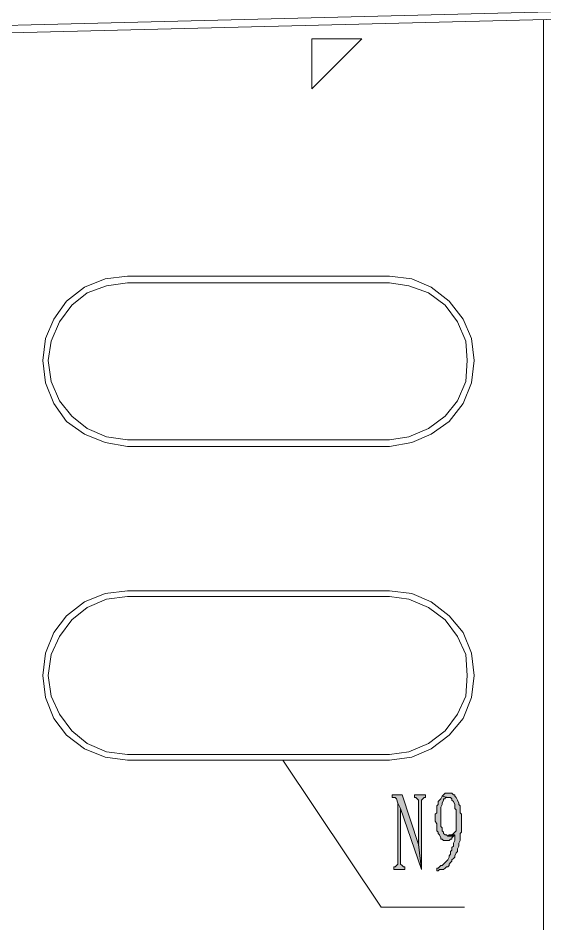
# Model space of a CAD drawing. Header units: millimetres. Extents: x 24 to 410, y 10 to 282.
# Drawn here: x 198.13 to 214.21, y 209.63 to 237.28 of the extents above; entities that cross this region are included whole.
import ezdxf

# ---------------------------------------------------------------- set-up
doc = ezdxf.new("R2010")
doc.units = ezdxf.units.MM

msp = doc.modelspace()

# ---------------------------------------------------------------- hatches: boundary and pattern name
h = msp.add_hatch(color=256)
h.dxf.hatch_style = 2
h.paths.add_polyline_path([(209.846333, 213.571667), (209.55, 213.571667), (209.55, 213.487), (209.634667, 213.487), (209.677, 213.444667), (209.719333, 213.317667), (209.804, 213.148333), (210.439, 211.285667), (210.354333, 212.047667)])
h = msp.add_hatch(color=256)
h.dxf.hatch_style = 2
h.paths.add_polyline_path([(210.566, 213.571667), (210.227333, 213.571667), (210.227333, 213.487), (210.269667, 213.487), (210.312, 213.444667), (210.354333, 213.402333), (210.354333, 212.047667), (210.439, 211.285667), (210.439, 213.402333), (210.481333, 213.444667), (210.523667, 213.487), (210.566, 213.487)])
h = msp.add_hatch(color=256)
h.dxf.hatch_style = 2
h.paths.add_polyline_path([(211.074, 213.529333), (211.031667, 213.444667), (210.989333, 213.402333), (210.947, 213.36), (210.947, 213.275333), (210.904667, 213.233), (210.904667, 213.021333), (210.862333, 212.979), (210.862333, 212.767333), (210.904667, 212.682667), (210.904667, 212.471), (210.947, 212.428667), (210.947, 212.386333), (210.989333, 212.344), (211.031667, 212.259333), (211.031667, 212.217), (211.074, 212.217), (211.116333, 212.174667), (211.201, 212.174667), (211.243333, 212.174667), (211.285667, 212.174667), (211.328, 212.217), (211.370333, 212.217), (211.370333, 212.259333), (211.412667, 212.301667), (211.243333, 212.301667), (211.201, 212.344), (211.158667, 212.344), (211.116333, 212.386333), (211.116333, 212.428667), (211.074, 212.471), (211.074, 212.555667), (211.031667, 212.598), (211.031667, 213.190667), (211.074, 213.275333), (211.074, 213.317667), (211.116333, 213.402333), (211.116333, 213.444667), (211.158667, 213.444667), (211.158667, 213.487), (211.201, 213.487), (211.243333, 213.487)])
h = msp.add_hatch(color=256)
h.dxf.hatch_style = 2
h.paths.add_polyline_path([(211.285667, 213.614), (211.158667, 213.614), (211.116333, 213.571667), (211.074, 213.529333), (211.243333, 213.487), (211.328, 213.487), (211.370333, 213.444667), (211.370333, 213.402333), (211.412667, 213.36), (211.455, 213.275333), (211.455, 213.148333), (211.497333, 213.106), (211.497333, 212.555667), (211.497333, 212.471), (211.455, 212.428667), (211.412667, 212.386333), (211.370333, 212.344), (211.455, 212.344), (211.455, 212.301667), (211.455, 212.174667), (211.412667, 212.09), (211.412667, 212.005333), (211.370333, 211.963), (211.370333, 211.878333), (211.328, 211.836), (211.328, 211.751333), (211.285667, 211.709), (211.285667, 211.666667), (211.243333, 211.582), (211.201, 211.539667), (211.158667, 211.497333), (211.116333, 211.455), (211.074, 211.412667), (211.031667, 211.412667), (210.989333, 211.370333), (210.947, 211.328), (210.904667, 211.328), (210.904667, 211.243333), (210.947, 211.243333), (210.989333, 211.285667), (211.116333, 211.285667), (211.158667, 211.328), (211.201, 211.370333), (211.243333, 211.370333), (211.285667, 211.412667), (211.285667, 211.455), (211.328, 211.497333), (211.370333, 211.539667), (211.370333, 211.582), (211.412667, 211.624333), (211.455, 211.666667), (211.455, 211.709), (211.497333, 211.793667), (211.539667, 211.836), (211.539667, 211.920667), (211.582, 212.005333), (211.582, 212.09), (211.624333, 212.174667), (211.624333, 212.386333), (211.666667, 212.428667), (211.666667, 212.979), (211.624333, 213.021333), (211.624333, 213.233), (211.582, 213.275333), (211.582, 213.317667), (211.539667, 213.402333), (211.497333, 213.487), (211.455, 213.529333), (211.455, 213.571667), (211.412667, 213.571667), (211.370333, 213.614)])
h = msp.add_hatch(color=256)
h.dxf.hatch_style = 2
h.paths.add_polyline_path([(209.719333, 213.317667), (209.719333, 211.455), (209.677, 211.412667), (209.634667, 211.370333), (209.592333, 211.370333), (209.592333, 211.285667), (209.931, 211.285667), (209.931, 211.370333), (209.888667, 211.370333), (209.846333, 211.412667), (209.804, 211.455), (209.804, 213.148333)])
h = msp.add_hatch(color=256)
h.dxf.hatch_style = 2
h.paths.add_polyline_path([(211.370333, 212.344), (211.285667, 212.344), (211.243333, 212.301667), (211.412667, 212.301667), (211.455, 212.344)])

# ---------------------------------------------------------------- linework, layer by layer
at = {"lineweight": 0}
for points in [[(395.859, 242.019667), (88.265, 234.315)], [(395.859, 241.765667), (88.265, 234.103333)], [(214.164333, 193.251667), (214.164333, 237.236)], [(201.464333, 229.404333), (200.787, 229.319667), (200.152, 229.065667), (199.601667, 228.642333), (199.220667, 228.092), (198.966667, 227.499333), (198.882, 226.822), (198.966667, 226.144667), (199.220667, 225.509667), (199.601667, 224.959333), (200.152, 224.578333), (200.787, 224.324333), (201.464333, 224.197333)], [(201.464333, 229.404333), (209.465333, 229.404333)], [(209.465333, 224.197333), (210.142667, 224.324333), (210.735333, 224.578333), (211.285667, 224.959333), (211.709, 225.509667), (211.963, 226.144667), (212.047667, 226.822), (211.963, 227.499333), (211.709, 228.092), (211.285667, 228.642333), (210.735333, 229.065667), (210.142667, 229.319667), (209.465333, 229.404333)], [(201.464333, 229.192667), (200.829333, 229.108), (200.236667, 228.896333), (199.771, 228.515333), (199.39, 228.007333), (199.136, 227.414667), (199.051333, 226.822), (199.136, 226.187), (199.39, 225.594333), (199.771, 225.128667), (200.236667, 224.747667), (200.829333, 224.493667), (201.464333, 224.409)], [(201.464333, 229.192667), (209.465333, 229.192667)], [(209.465333, 224.409), (210.058, 224.493667), (210.650667, 224.747667), (211.158667, 225.128667), (211.539667, 225.594333), (211.793667, 226.187), (211.836, 226.822), (211.793667, 227.414667), (211.539667, 228.007333), (211.158667, 228.515333), (210.650667, 228.896333), (210.058, 229.108), (209.465333, 229.192667)], [(209.465333, 224.409), (201.464333, 224.409)], [(209.465333, 224.197333), (201.464333, 224.197333)], [(201.464333, 219.794667), (200.787, 219.71), (200.152, 219.456), (199.601667, 219.032667), (199.220667, 218.524667), (198.966667, 217.889667), (198.882, 217.212333), (198.966667, 216.535), (199.220667, 215.9), (199.601667, 215.392), (200.152, 214.968667), (200.787, 214.714667), (201.464333, 214.63)], [(201.464333, 219.625333), (200.829333, 219.540667), (200.236667, 219.286667), (199.771, 218.905667), (199.39, 218.397667), (199.136, 217.847333), (199.051333, 217.212333), (199.136, 216.577333), (199.39, 216.027), (199.771, 215.519), (200.236667, 215.138), (200.829333, 214.884), (201.464333, 214.799333)], [(201.464333, 219.794667), (209.465333, 219.794667)], [(201.464333, 219.625333), (209.465333, 219.625333)], [(209.465333, 214.63), (210.142667, 214.714667), (210.735333, 214.968667), (211.285667, 215.392), (211.709, 215.9), (211.963, 216.535), (212.047667, 217.212333), (211.963, 217.889667), (211.709, 218.524667), (211.285667, 219.032667), (210.735333, 219.456), (210.142667, 219.71), (209.465333, 219.794667)], [(209.465333, 214.799333), (210.058, 214.884), (210.650667, 215.138), (211.158667, 215.519), (211.539667, 216.027), (211.793667, 216.577333), (211.836, 217.212333), (211.793667, 217.847333), (211.539667, 218.397667), (211.158667, 218.905667), (210.650667, 219.286667), (210.058, 219.540667), (209.465333, 219.625333)], [(209.465333, 214.799333), (201.464333, 214.799333)], [(209.465333, 214.63), (201.464333, 214.63)], [(209.211333, 210.142667), (206.205667, 214.63)], [(209.211333, 210.142667), (211.751333, 210.142667)]]:
    msp.add_lwpolyline(points, dxfattribs=at)
for points in [[(207.094667, 236.643333), (207.094667, 235.119333), (208.618667, 236.643333)], [(209.846333, 213.571667), (209.55, 213.571667), (209.55, 213.487), (209.634667, 213.487), (209.677, 213.444667), (209.719333, 213.317667), (209.804, 213.148333), (210.439, 211.285667), (210.354333, 212.047667)], [(210.566, 213.571667), (210.227333, 213.571667), (210.227333, 213.487), (210.269667, 213.487), (210.312, 213.444667), (210.354333, 213.402333), (210.354333, 212.047667), (210.439, 211.285667), (210.439, 213.402333), (210.481333, 213.444667), (210.523667, 213.487), (210.566, 213.487)], [(211.074, 213.529333), (211.031667, 213.444667), (210.989333, 213.402333), (210.947, 213.36), (210.947, 213.275333), (210.904667, 213.233), (210.904667, 213.021333), (210.862333, 212.979), (210.862333, 212.767333), (210.904667, 212.682667), (210.904667, 212.471), (210.947, 212.428667), (210.947, 212.386333), (210.989333, 212.344), (211.031667, 212.259333), (211.031667, 212.217), (211.074, 212.217), (211.116333, 212.174667), (211.201, 212.174667), (211.243333, 212.174667), (211.285667, 212.174667), (211.328, 212.217), (211.370333, 212.217), (211.370333, 212.259333), (211.412667, 212.301667), (211.243333, 212.301667), (211.201, 212.344), (211.158667, 212.344), (211.116333, 212.386333), (211.116333, 212.428667), (211.074, 212.471), (211.074, 212.555667), (211.031667, 212.598), (211.031667, 213.190667), (211.074, 213.275333), (211.074, 213.317667), (211.116333, 213.402333), (211.116333, 213.444667), (211.158667, 213.444667), (211.158667, 213.487), (211.201, 213.487), (211.243333, 213.487)], [(211.285667, 213.614), (211.158667, 213.614), (211.116333, 213.571667), (211.074, 213.529333), (211.243333, 213.487), (211.328, 213.487), (211.370333, 213.444667), (211.370333, 213.402333), (211.412667, 213.36), (211.455, 213.275333), (211.455, 213.148333), (211.497333, 213.106), (211.497333, 212.555667), (211.497333, 212.471), (211.455, 212.428667), (211.412667, 212.386333), (211.370333, 212.344), (211.455, 212.344), (211.455, 212.301667), (211.455, 212.174667), (211.412667, 212.09), (211.412667, 212.005333), (211.370333, 211.963), (211.370333, 211.878333), (211.328, 211.836), (211.328, 211.751333), (211.285667, 211.709), (211.285667, 211.666667), (211.243333, 211.582), (211.201, 211.539667), (211.158667, 211.497333), (211.116333, 211.455), (211.074, 211.412667), (211.031667, 211.412667), (210.989333, 211.370333), (210.947, 211.328), (210.904667, 211.328), (210.904667, 211.243333), (210.947, 211.243333), (210.989333, 211.285667), (211.116333, 211.285667), (211.158667, 211.328), (211.201, 211.370333), (211.243333, 211.370333), (211.285667, 211.412667), (211.285667, 211.455), (211.328, 211.497333), (211.370333, 211.539667), (211.370333, 211.582), (211.412667, 211.624333), (211.455, 211.666667), (211.455, 211.709), (211.497333, 211.793667), (211.539667, 211.836), (211.539667, 211.920667), (211.582, 212.005333), (211.582, 212.09), (211.624333, 212.174667), (211.624333, 212.386333), (211.666667, 212.428667), (211.666667, 212.979), (211.624333, 213.021333), (211.624333, 213.233), (211.582, 213.275333), (211.582, 213.317667), (211.539667, 213.402333), (211.497333, 213.487), (211.455, 213.529333), (211.455, 213.571667), (211.412667, 213.571667), (211.370333, 213.614)], [(209.719333, 213.317667), (209.719333, 211.455), (209.677, 211.412667), (209.634667, 211.370333), (209.592333, 211.370333), (209.592333, 211.285667), (209.931, 211.285667), (209.931, 211.370333), (209.888667, 211.370333), (209.846333, 211.412667), (209.804, 211.455), (209.804, 213.148333)], [(211.370333, 212.344), (211.285667, 212.344), (211.243333, 212.301667), (211.412667, 212.301667), (211.455, 212.344)]]:
    msp.add_lwpolyline(points, close=True, dxfattribs=at)

doc.saveas('drawing.dxf')
